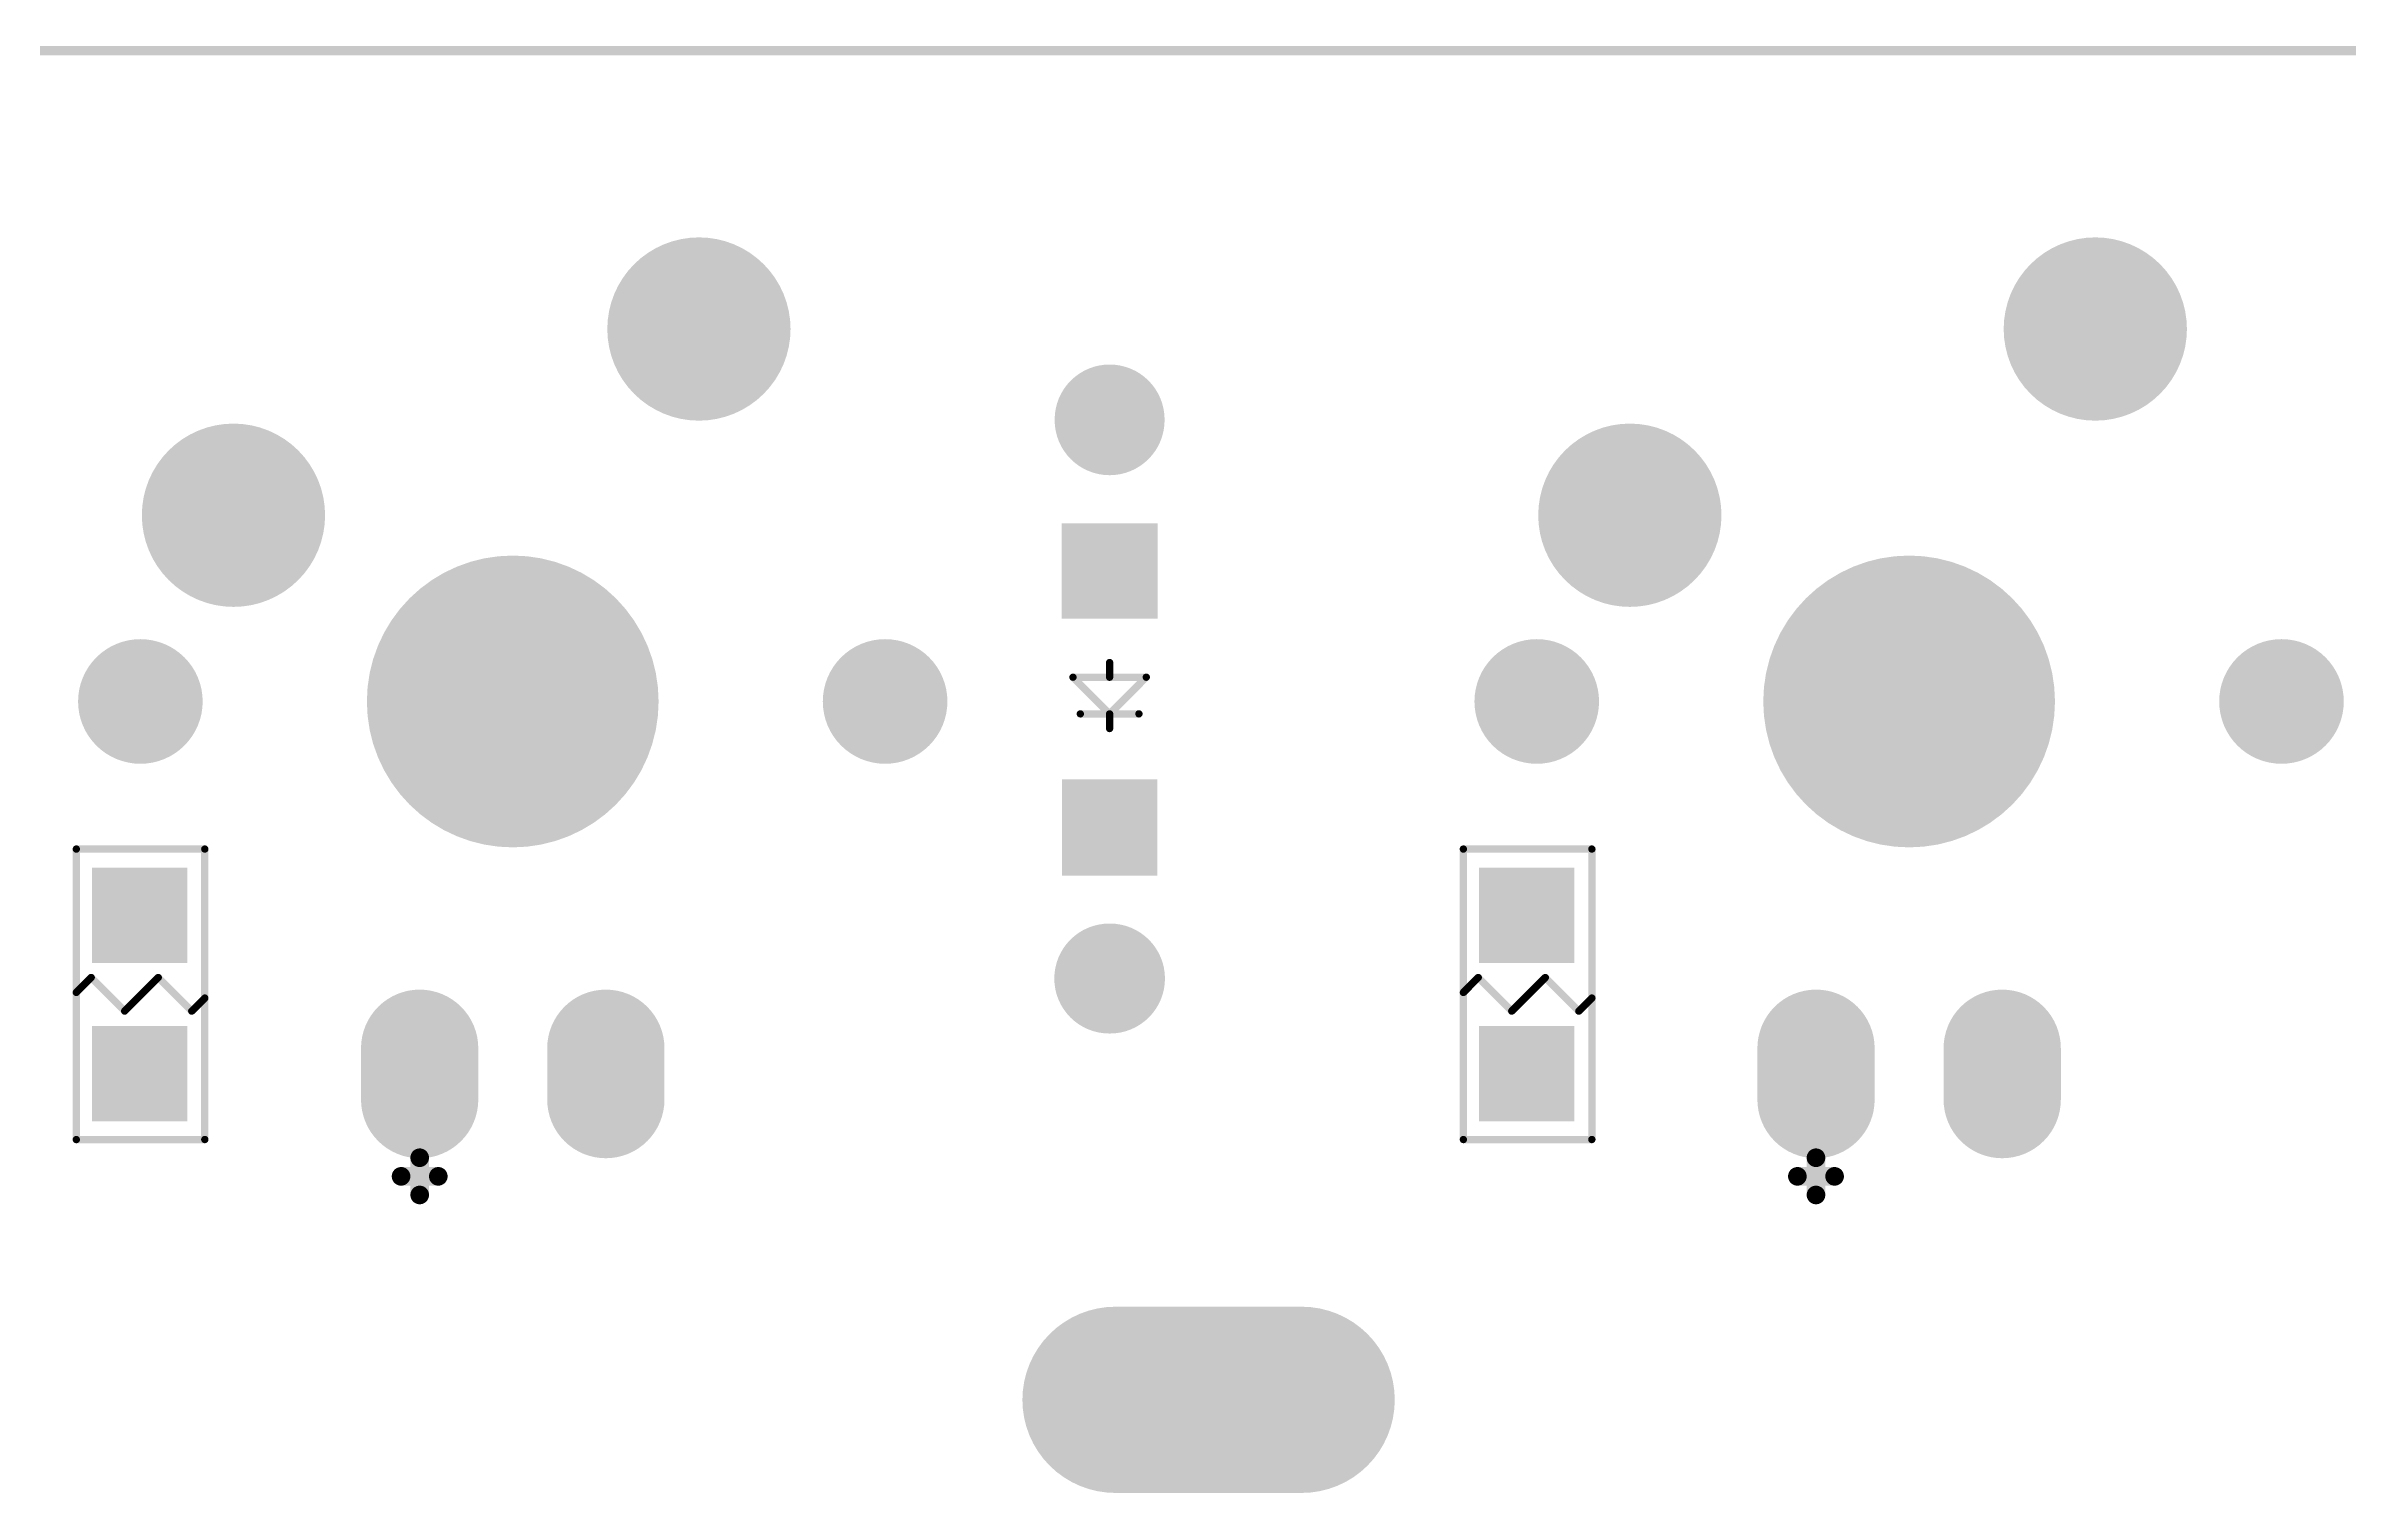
# Model space of a CAD drawing. Extents: x 407 to 769, y 688 to 804.
# Drawn here: x 524.68 to 556.11, y 782.94 to 802.67 of the extents above; entities that cross this region are included whole.
import ezdxf

# ---------------------------------------------------------------- set-up
doc = ezdxf.new("R2010")
doc.units = 0
doc.layers.get('0').update_dxf_attribs({"linetype": 'CONTINUOUS'})
for name, color, linetype in [('BOTTOMOVERLAY', 54, 'CONTINUOUS'), ('BOTTOMPASTE', 16, 'CONTINUOUS'), ('BOTTOMSOLDER', 6, 'CONTINUOUS'), ('KEEPOUTLAYER', 6, 'CONTINUOUS'), ('MULTILAYER', 9, 'CONTINUOUS'), ('TOPSOLDER', 216, 'CONTINUOUS')]:
    doc.layers.add(name, color=color, linetype=linetype)

# ---------------------------------------------------------------- blocks, each defined once
blk = doc.blocks.new('IN4148G_B_116')
at = {"layer": 'BOTTOMOVERLAY', "const_width": 0.1}
for points in [[(0, 0.4), (0, 0.2)], [(0, 0.2), (-0.5, -0.3)], [(0.4, 0.2), (-0.4, 0.2)], [(0.5, -0.3), (0, 0.2)], [(0.5, -0.3), (-0.5, -0.3)], [(0, -0.3), (0, -0.5)]]:
    blk.add_lwpolyline(points, dxfattribs=at)
at = {"layer": 'BOTTOMOVERLAY', "const_width": 0.05}
for points in [[(-0.025, 0.4, 1), (0.025, 0.4, 1)], [(-0.425, 0.2, 1), (-0.375, 0.2, 1)], [(-0.025, 0.2, 1), (0.025, 0.2, 1)], [(-0.025, 0.2, 1), (0.025, 0.2, 1)], [(-0.025, 0.2, 1), (0.025, 0.2, 1)], [(0.375, 0.2, 1), (0.425, 0.2, 1)], [(-0.525, -0.3, 1), (-0.475, -0.3, 1)], [(-0.525, -0.3, 1), (-0.475, -0.3, 1)], [(-0.025, -0.3, 1), (0.025, -0.3, 1)], [(0.475, -0.3, 1), (0.525, -0.3, 1)], [(0.475, -0.3, 1), (0.525, -0.3, 1)], [(-0.025, -0.5, 1), (0.025, -0.5, 1)]]:
    blk.add_lwpolyline(points, format="xyb", close=True, dxfattribs=at)
at = {"layer": 'BOTTOMPASTE'}
for points in [[(-0.65, 1.095), (0.65, 1.095), (-0.65, 2.405), (0.65, 2.405)], [(-0.655, -2.4), (0.655, -2.4), (-0.655, -1.1), (0.655, -1.1)]]:
    blk.add_solid(points, dxfattribs=at)
at = {"layer": 'BOTTOMSOLDER', "const_width": 1.5}
for points in [[(0.005, 3.81), (-0.005, 3.81)], [(0, -3.805), (0, -3.815)]]:
    blk.add_lwpolyline(points, dxfattribs=at)
at = {"layer": 'BOTTOMSOLDER', "const_width": 0.75}
for points in [[(-0.38, 3.81, 1), (0.37, 3.81, 1)], [(-0.37, 3.81, 1), (0.38, 3.81, 1)], [(-0.375, -3.805, 1), (0.375, -3.805, 1)], [(-0.375, -3.815, 1), (0.375, -3.815, 1)]]:
    blk.add_lwpolyline(points, format="xyb", close=True, dxfattribs=at)
at = {"layer": 'BOTTOMSOLDER'}
for points in [[(-0.65, 1.095), (0.65, 1.095), (-0.65, 2.405), (0.65, 2.405)], [(-0.655, -2.4), (0.655, -2.4), (-0.655, -1.1), (0.655, -1.1)]]:
    blk.add_solid(points, dxfattribs=at)
at = {"layer": 'MULTILAYER', "const_width": 1.5}
for points in [[(0.005, 3.81), (-0.005, 3.81)], [(0, -3.805), (0, -3.815)]]:
    blk.add_lwpolyline(points, dxfattribs=at)
at = {"layer": 'MULTILAYER', "const_width": 0.75}
for points in [[(-0.38, 3.81, 1), (0.37, 3.81, 1)], [(-0.37, 3.81, 1), (0.38, 3.81, 1)], [(-0.375, -3.805, 1), (0.375, -3.805, 1)], [(-0.375, -3.815, 1), (0.375, -3.815, 1)]]:
    blk.add_lwpolyline(points, format="xyb", close=True, dxfattribs=at)
blk = doc.blocks.new('R0805_B_164')
at = {"layer": 'BOTTOMOVERLAY', "const_width": 0.1}
for points in [[(-0.889, 1.981), (0.864, 1.981)], [(-0.889, -1.981), (-0.889, 1.981)], [(0.864, -1.981), (0.864, 1.981)], [(-0.889, 0.025), (-0.686, 0.229)], [(-0.686, 0.229), (-0.229, -0.229)], [(-0.229, -0.229), (0, 0)], [(0, 0), (0.229, 0.229)], [(0.229, 0.229), (0.686, -0.229)], [(0.686, -0.229), (0.864, -0.051)], [(-0.889, -1.981), (0.864, -1.981)]]:
    blk.add_lwpolyline(points, dxfattribs=at)
at = {"layer": 'BOTTOMOVERLAY', "const_width": 0.05}
for points in [[(-0.914, 1.981, 1), (-0.864, 1.981, 1)], [(-0.914, 1.981, 1), (-0.864, 1.981, 1)], [(0.839, 1.981, 1), (0.889, 1.981, 1)], [(0.839, 1.981, 1), (0.889, 1.981, 1)], [(-0.914, 0.025, 1), (-0.864, 0.025, 1)], [(-0.711, 0.229, 1), (-0.661, 0.229, 1)], [(-0.711, 0.229, 1), (-0.661, 0.229, 1)], [(-0.025, 0, 1), (0.025, 0, 1)], [(-0.025, 0, 1), (0.025, 0, 1)], [(0.204, 0.229, 1), (0.254, 0.229, 1)], [(0.204, 0.229, 1), (0.254, 0.229, 1)], [(-0.254, -0.229, 1), (-0.204, -0.229, 1)], [(-0.254, -0.229, 1), (-0.204, -0.229, 1)], [(0.661, -0.229, 1), (0.711, -0.229, 1)], [(0.661, -0.229, 1), (0.711, -0.229, 1)], [(0.839, -0.051, 1), (0.889, -0.051, 1)], [(-0.914, -1.981, 1), (-0.864, -1.981, 1)], [(-0.914, -1.981, 1), (-0.864, -1.981, 1)], [(0.839, -1.981, 1), (0.889, -1.981, 1)], [(0.839, -1.981, 1), (0.889, -1.981, 1)]]:
    blk.add_lwpolyline(points, format="xyb", close=True, dxfattribs=at)
at = {"layer": 'BOTTOMPASTE'}
for points in [[(0.625, 0.428), (0.625, 1.728), (-0.675, 0.428), (-0.675, 1.728)], [(0.625, -1.731), (0.625, -0.431), (-0.675, -1.731), (-0.675, -0.431)]]:
    blk.add_solid(points, dxfattribs=at)
at = {"layer": 'BOTTOMSOLDER'}
for points in [[(0.625, 0.428), (0.625, 1.728), (-0.675, 0.428), (-0.675, 1.728)], [(0.625, -1.731), (0.625, -0.431), (-0.675, -1.731), (-0.675, -0.431)]]:
    blk.add_solid(points, dxfattribs=at)
blk = doc.blocks.new('R0805_B_178')
at = {"layer": 'BOTTOMOVERLAY', "const_width": 0.1}
for points in [[(-0.889, 1.981), (0.864, 1.981)], [(-0.889, -1.981), (-0.889, 1.981)], [(0.864, -1.981), (0.864, 1.981)], [(-0.889, 0.025), (-0.686, 0.229)], [(-0.686, 0.229), (-0.229, -0.229)], [(-0.229, -0.229), (0, 0)], [(0, 0), (0.229, 0.229)], [(0.229, 0.229), (0.686, -0.229)], [(0.686, -0.229), (0.864, -0.051)], [(-0.889, -1.981), (0.864, -1.981)]]:
    blk.add_lwpolyline(points, dxfattribs=at)
at = {"layer": 'BOTTOMOVERLAY', "const_width": 0.05}
for points in [[(-0.914, 1.981, 1), (-0.864, 1.981, 1)], [(-0.914, 1.981, 1), (-0.864, 1.981, 1)], [(0.839, 1.981, 1), (0.889, 1.981, 1)], [(0.839, 1.981, 1), (0.889, 1.981, 1)], [(-0.914, 0.025, 1), (-0.864, 0.025, 1)], [(-0.711, 0.229, 1), (-0.661, 0.229, 1)], [(-0.711, 0.229, 1), (-0.661, 0.229, 1)], [(-0.025, 0, 1), (0.025, 0, 1)], [(-0.025, 0, 1), (0.025, 0, 1)], [(0.204, 0.229, 1), (0.254, 0.229, 1)], [(0.204, 0.229, 1), (0.254, 0.229, 1)], [(-0.254, -0.229, 1), (-0.204, -0.229, 1)], [(-0.254, -0.229, 1), (-0.204, -0.229, 1)], [(0.661, -0.229, 1), (0.711, -0.229, 1)], [(0.661, -0.229, 1), (0.711, -0.229, 1)], [(0.839, -0.051, 1), (0.889, -0.051, 1)], [(-0.914, -1.981, 1), (-0.864, -1.981, 1)], [(-0.914, -1.981, 1), (-0.864, -1.981, 1)], [(0.839, -1.981, 1), (0.889, -1.981, 1)], [(0.839, -1.981, 1), (0.889, -1.981, 1)]]:
    blk.add_lwpolyline(points, format="xyb", close=True, dxfattribs=at)
at = {"layer": 'BOTTOMPASTE'}
for points in [[(0.625, 0.428), (0.625, 1.728), (-0.675, 0.428), (-0.675, 1.728)], [(0.625, -1.731), (0.625, -0.431), (-0.675, -1.731), (-0.675, -0.431)]]:
    blk.add_solid(points, dxfattribs=at)
at = {"layer": 'BOTTOMSOLDER'}
for points in [[(0.625, 0.428), (0.625, 1.728), (-0.675, 0.428), (-0.675, 1.728)], [(0.625, -1.731), (0.625, -0.431), (-0.675, -1.731), (-0.675, -0.431)]]:
    blk.add_solid(points, dxfattribs=at)
blk = doc.blocks.new('MX1UP__B_321')
at = {"layer": 'BOTTOMOVERLAY', "const_width": 0.254}
for points in [[(-1.27, -6.731), (-1.27, -6.223)], [(-1.524, -6.477), (-1.016, -6.477)]]:
    blk.add_lwpolyline(points, dxfattribs=at)
at = {"layer": 'BOTTOMOVERLAY', "const_width": 0.127}
for points in [[(-1.334, -6.223, 1), (-1.207, -6.223, 1)], [(-1.588, -6.477, 1), (-1.461, -6.477, 1)], [(-1.08, -6.477, 1), (-0.953, -6.477, 1)], [(-1.334, -6.731, 1), (-1.207, -6.731, 1)]]:
    blk.add_lwpolyline(points, format="xyb", close=True, dxfattribs=at)
at = {"layer": 'BOTTOMSOLDER'}
for points, const_width in [([(1.915, 5.08, 1), (3.165, 5.08, 1)], 1.25), ([(-4.435, 2.54, 1), (-3.185, 2.54, 1)], 1.25), ([(-0.995, 0, 1), (0.995, 0, 1)], 1.99), ([(-5.505, 0, 1), (-4.655, 0, 1)], 0.85), ([(4.655, 0, 1), (5.505, 0, 1)], 0.85), ([(-1.67, -4.73, 1), (-0.87, -4.73, 1)], 0.8), ([(0.87, -4.73, 1), (1.67, -4.73, 1)], 0.8), ([(-1.67, -5.43, 1), (-0.87, -5.43, 1)], 0.8), ([(0.87, -5.43, 1), (1.67, -5.43, 1)], 0.8)]:
    blk.add_lwpolyline(points, format="xyb", close=True, dxfattribs=dict(at, const_width=const_width))
at = {"layer": 'BOTTOMSOLDER', "const_width": 1.6}
for points in [[(-1.27, -5.43), (-1.27, -4.73)], [(1.27, -5.43), (1.27, -4.73)]]:
    blk.add_lwpolyline(points, dxfattribs=at)
at = {"layer": 'MULTILAYER'}
for points, const_width in [([(1.915, 5.08, 1), (3.165, 5.08, 1)], 1.25), ([(-4.435, 2.54, 1), (-3.185, 2.54, 1)], 1.25), ([(-0.995, 0, 1), (0.995, 0, 1)], 1.99), ([(-5.505, 0, 1), (-4.655, 0, 1)], 0.85), ([(4.655, 0, 1), (5.505, 0, 1)], 0.85), ([(-1.67, -4.73, 1), (-0.87, -4.73, 1)], 0.8), ([(0.87, -4.73, 1), (1.67, -4.73, 1)], 0.8), ([(-1.67, -5.43, 1), (-0.87, -5.43, 1)], 0.8), ([(0.87, -5.43, 1), (1.67, -5.43, 1)], 0.8)]:
    blk.add_lwpolyline(points, format="xyb", close=True, dxfattribs=dict(at, const_width=const_width))
at = {"layer": 'MULTILAYER', "const_width": 1.6}
for points in [[(-1.27, -5.43), (-1.27, -4.73)], [(1.27, -5.43), (1.27, -4.73)]]:
    blk.add_lwpolyline(points, dxfattribs=at)
at = {"layer": 'TOPSOLDER'}
for points, const_width in [([(1.915, 5.08, 1), (3.165, 5.08, 1)], 1.25), ([(-4.435, 2.54, 1), (-3.185, 2.54, 1)], 1.25), ([(-0.995, 0, 1), (0.995, 0, 1)], 1.99), ([(-5.505, 0, 1), (-4.655, 0, 1)], 0.85), ([(4.655, 0, 1), (5.505, 0, 1)], 0.85), ([(-1.67, -4.73, 1), (-0.87, -4.73, 1)], 0.8), ([(0.87, -4.73, 1), (1.67, -4.73, 1)], 0.8), ([(-1.67, -5.43, 1), (-0.87, -5.43, 1)], 0.8), ([(0.87, -5.43, 1), (1.67, -5.43, 1)], 0.8)]:
    blk.add_lwpolyline(points, format="xyb", close=True, dxfattribs=dict(at, const_width=const_width))
at = {"layer": 'TOPSOLDER', "const_width": 1.6}
for points in [[(-1.27, -5.43), (-1.27, -4.73)], [(1.27, -5.43), (1.27, -4.73)]]:
    blk.add_lwpolyline(points, dxfattribs=at)
blk = doc.blocks.new('MX1UP__B_322')
at = {"layer": 'BOTTOMOVERLAY', "const_width": 0.254}
for points in [[(-1.27, -6.731), (-1.27, -6.223)], [(-1.524, -6.477), (-1.016, -6.477)]]:
    blk.add_lwpolyline(points, dxfattribs=at)
at = {"layer": 'BOTTOMOVERLAY', "const_width": 0.127}
for points in [[(-1.333, -6.223, 1), (-1.206, -6.223, 1)], [(-1.587, -6.477, 1), (-1.46, -6.477, 1)], [(-1.079, -6.477, 1), (-0.952, -6.477, 1)], [(-1.333, -6.731, 1), (-1.206, -6.731, 1)]]:
    blk.add_lwpolyline(points, format="xyb", close=True, dxfattribs=at)
at = {"layer": 'BOTTOMSOLDER'}
for points, const_width in [([(1.915, 5.08, 1), (3.165, 5.08, 1)], 1.25), ([(-4.435, 2.54, 1), (-3.185, 2.54, 1)], 1.25), ([(-0.995, 0, 1), (0.995, 0, 1)], 1.99), ([(-5.505, 0, 1), (-4.655, 0, 1)], 0.85), ([(4.655, 0, 1), (5.505, 0, 1)], 0.85), ([(-1.67, -4.73, 1), (-0.87, -4.73, 1)], 0.8), ([(0.87, -4.73, 1), (1.67, -4.73, 1)], 0.8), ([(-1.67, -5.43, 1), (-0.87, -5.43, 1)], 0.8), ([(0.87, -5.43, 1), (1.67, -5.43, 1)], 0.8)]:
    blk.add_lwpolyline(points, format="xyb", close=True, dxfattribs=dict(at, const_width=const_width))
at = {"layer": 'BOTTOMSOLDER', "const_width": 1.6}
for points in [[(-1.27, -5.43), (-1.27, -4.73)], [(1.27, -5.43), (1.27, -4.73)]]:
    blk.add_lwpolyline(points, dxfattribs=at)
at = {"layer": 'MULTILAYER'}
for points, const_width in [([(1.915, 5.08, 1), (3.165, 5.08, 1)], 1.25), ([(-4.435, 2.54, 1), (-3.185, 2.54, 1)], 1.25), ([(-0.995, 0, 1), (0.995, 0, 1)], 1.99), ([(-5.505, 0, 1), (-4.655, 0, 1)], 0.85), ([(4.655, 0, 1), (5.505, 0, 1)], 0.85), ([(-1.67, -4.73, 1), (-0.87, -4.73, 1)], 0.8), ([(0.87, -4.73, 1), (1.67, -4.73, 1)], 0.8), ([(-1.67, -5.43, 1), (-0.87, -5.43, 1)], 0.8), ([(0.87, -5.43, 1), (1.67, -5.43, 1)], 0.8)]:
    blk.add_lwpolyline(points, format="xyb", close=True, dxfattribs=dict(at, const_width=const_width))
at = {"layer": 'MULTILAYER', "const_width": 1.6}
for points in [[(-1.27, -5.43), (-1.27, -4.73)], [(1.27, -5.43), (1.27, -4.73)]]:
    blk.add_lwpolyline(points, dxfattribs=at)
at = {"layer": 'TOPSOLDER'}
for points, const_width in [([(1.915, 5.08, 1), (3.165, 5.08, 1)], 1.25), ([(-4.435, 2.54, 1), (-3.185, 2.54, 1)], 1.25), ([(-0.995, 0, 1), (0.995, 0, 1)], 1.99), ([(-5.505, 0, 1), (-4.655, 0, 1)], 0.85), ([(4.655, 0, 1), (5.505, 0, 1)], 0.85), ([(-1.67, -4.73, 1), (-0.87, -4.73, 1)], 0.8), ([(0.87, -4.73, 1), (1.67, -4.73, 1)], 0.8), ([(-1.67, -5.43, 1), (-0.87, -5.43, 1)], 0.8), ([(0.87, -5.43, 1), (1.67, -5.43, 1)], 0.8)]:
    blk.add_lwpolyline(points, format="xyb", close=True, dxfattribs=dict(at, const_width=const_width))
at = {"layer": 'TOPSOLDER', "const_width": 1.6}
for points in [[(-1.27, -5.43), (-1.27, -4.73)], [(1.27, -5.43), (1.27, -4.73)]]:
    blk.add_lwpolyline(points, dxfattribs=at)

msp = doc.modelspace()

# ---------------------------------------------------------------- linework, layer by layer
at = {"layer": 'BOTTOMSOLDER', "const_width": 2.54}
msp.add_lwpolyline([(541.809, 784.206), (539.269, 784.206)], dxfattribs=at)
at = {"layer": 'BOTTOMSOLDER', "const_width": 1.27}
for points in [[(538.634, 784.206, 1), (539.904, 784.206, 1)], [(541.174, 784.206, 1), (542.444, 784.206, 1)]]:
    msp.add_lwpolyline(points, format="xyb", close=True, dxfattribs=at)
at = {"layer": 'KEEPOUTLAYER', "const_width": 0.127}
msp.add_lwpolyline([(439.946, 802.606), (574.088, 802.606)], dxfattribs=at)
at = {"layer": 'MULTILAYER', "const_width": 2.54}
msp.add_lwpolyline([(541.809, 784.206), (539.269, 784.206)], dxfattribs=at)
at = {"layer": 'MULTILAYER', "const_width": 1.27}
for points in [[(538.634, 784.206, 1), (539.904, 784.206, 1)], [(541.174, 784.206, 1), (542.444, 784.206, 1)]]:
    msp.add_lwpolyline(points, format="xyb", close=True, dxfattribs=at)
at = {"layer": 'TOPSOLDER', "const_width": 2.54}
msp.add_lwpolyline([(541.809, 784.206), (539.269, 784.206)], dxfattribs=at)
at = {"layer": 'TOPSOLDER', "const_width": 1.27}
for points in [[(538.634, 784.206, 1), (539.904, 784.206, 1)], [(541.174, 784.206, 1), (542.444, 784.206, 1)]]:
    msp.add_lwpolyline(points, format="xyb", close=True, dxfattribs=at)

# ---------------------------------------------------------------- block references
for name, p in [('MX1UP__B_322', (531.046, 793.731)), ('MX1UP__B_321', (550.096, 793.731))]:
    msp.add_blockref(name, p)
for name, p, rotation in [('IN4148G_B_116', (539.189, 793.762), 180), ('R0805_B_178', (525.981, 789.737), 360), ('R0805_B_164', (544.904, 789.737), 360)]:
    msp.add_blockref(name, p, dxfattribs=dict(rotation=rotation))

# ---------------------------------------------------------------- texts
at = {"layer": 'BOTTOMOVERLAY', "text_generation_flag": 2}
for s, rotation, p in [('D82', 360, (540.332, 798.969)), ('F7', 180, (549.461, 791.445)), ('F6', 180, (530.284, 791.318)), ('R211', 180, (543.888, 787.07)), ('R106', 360, (526.997, 786.486))]:
    msp.add_text(s, height=0.001, rotation=rotation, dxfattribs=at).set_placement(p)

doc.saveas('drawing.dxf')
